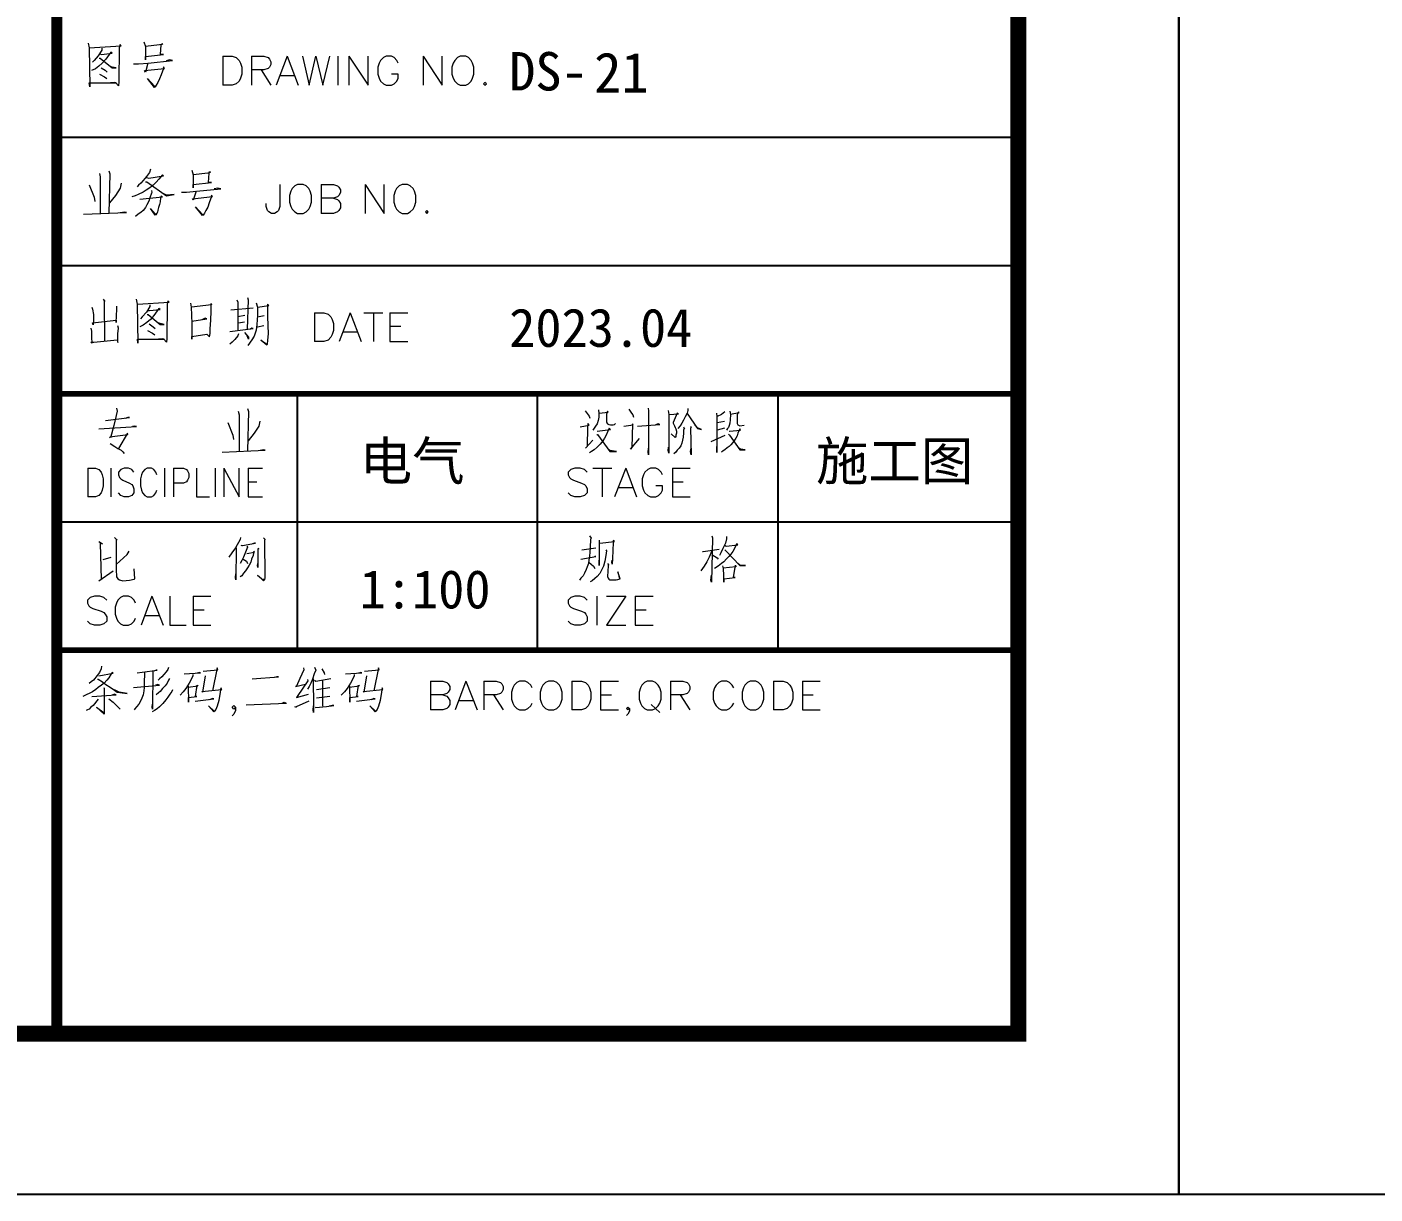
# Model space of a CAD drawing. Extents: x -9422388 to 15610651, y -1992469 to 953794.
# Drawn here: x -2899161 to -2890749, y -380398 to -373114 of the extents above; entities that cross this region are included whole.
import ezdxf

# ---------------------------------------------------------------- set-up
doc = ezdxf.new("R2010")
doc.units = 0
doc.header["$LTSCALE"] = 1000
doc.layers.add('PUB_TITLE', color=4, linetype='Continuous')
doc.styles.add('-宋体', font='', dxfattribs={"width": 0.8})
doc.styles.get('-宋体').set_extended_font_data('SimSun')

# ---------------------------------------------------------------- blocks, each defined once
blk = doc.blocks.new('TQ')
at = {"layer": 'PUB_TITLE'}
for p, q in [((1750935.6, -794855.6), (1746756.1, -794855.6)), ((1746756.1, -795412.9), (1750935.6, -795412.9)), ((1750935.6, -795970.1), (1746756.1, -795970.1)), ((1747801, -795970.1), (1747801, -797084.7)), ((1746756.1, -796527.4), (1750935.6, -796527.4))]:
    blk.add_line(p, q, dxfattribs=at)
for points, const_width in [([(1746756.1, -758772.5), (1746756.1, -798756.5)], 48.8), ([(1746756.1, -790397.5), (1746756.1, -798756.5)], 48.8), ([(1746756.1, -795970.1), (1750935.6, -795970.1)], 24.4), ([(1746756.1, -797084.7), (1750935.6, -797084.7)], 24.4)]:
    blk.add_lwpolyline(points, dxfattribs=dict(at, const_width=const_width))
blk.add_lwpolyline([(1746756.1, -798756.5), (1750935.6, -798756.5), (1750935.6, -758772.5), (1746756.1, -758772.5)], close=True, dxfattribs=at)
for points in [[(1746756.1, -790397.5), (1746756.1, -798756.5), (1750935.6, -798756.5), (1750935.6, -790397.5)], [(1748845.8, -797084.7), (1748845.8, -795970.1)], [(1749890.7, -797084.7), (1749890.7, -795970.1)]]:
    blk.add_lwpolyline(points, dxfattribs=at)
at = {"layer": 'PUB_TITLE', "color": 140, "lineweight": 0}
for points in [[(1746891.9, -794445.3), (1746895.9, -794466.9), (1746898.8, -794636.1), (1746896.9, -794618.4), (1747013.9, -794618.4), (1747006, -794616.4), (1746989.3, -794618.4)], [(1747133.9, -794440.4), (1747140.7, -794460.1), (1747140.7, -794518.1), (1747140.7, -794503.3), (1747219.4, -794494.5), (1747206.6, -794494.5), (1747209.6, -794453.2), (1747211.6, -794447.3), (1747214.5, -794452.2), (1747202.7, -794453.2), (1747140.7, -794460.1)], [(1746896.9, -794466.9), (1747035.5, -794457.1), (1747030.6, -794452.2), (1747026.7, -794466.9), (1747025.7, -794614.5), (1747023.7, -794631.2), (1747011.9, -794618.4)], [(1746943.1, -794492.5), (1746950, -794494.5), (1746996.2, -794489.6), (1746991.3, -794484.6), (1746969.6, -794516.1), (1746952.9, -794532.8), (1746938.2, -794545.6), (1746923.4, -794557.4), (1746906.7, -794565.3)], [(1746950.9, -794467.9), (1746950.9, -794476.8), (1746936.2, -794501.4), (1746918.5, -794521), (1746910.6, -794528.9)], [(1747477.1, -794502.3), (1747477.1, -794628.2)], [(1747477.1, -794502.3), (1747518.4, -794502.3), (1747536.1, -794508.2), (1747548.9, -794521), (1747554.8, -794532.8), (1747560.7, -794550.5), (1747560.7, -794580), (1747554.8, -794598.7), (1747548.9, -794610.5), (1747536.1, -794622.3), (1747518.4, -794628.2), (1747477.1, -794628.2)], [(1747602, -794502.3), (1747602, -794628.2)], [(1747602, -794502.3), (1747656.1, -794502.3), (1747673.8, -794508.2), (1747679.7, -794515.1), (1747685.6, -794526.9), (1747685.6, -794538.7), (1747679.7, -794550.5), (1747673.8, -794556.4), (1747656.1, -794562.3), (1747602, -794562.3)], [(1747757.4, -794502.3), (1747709.2, -794628.2)], [(1747757.4, -794502.3), (1747804.6, -794628.2)], [(1747823.2, -794502.3), (1747852.8, -794628.2), (1747882.3, -794502.3), (1747912.7, -794628.2), (1747942.2, -794502.3)], [(1747977.6, -794502.3), (1747977.6, -794628.2)], [(1748025.8, -794502.3), (1748025.8, -794628.2)], [(1748025.8, -794502.3), (1748109.4, -794628.2), (1748109.4, -794502.3)], [(1748240.2, -794532.8), (1748234.3, -794521), (1748222.5, -794508.2), (1748210.7, -794502.3), (1748187.1, -794502.3), (1748175.3, -794508.2), (1748162.5, -794521), (1748156.6, -794532.8), (1748150.7, -794550.5), (1748150.7, -794580), (1748156.6, -794598.7), (1748162.5, -794610.5), (1748175.3, -794622.3), (1748187.1, -794628.2), (1748210.7, -794628.2), (1748222.5, -794622.3), (1748234.3, -794610.5), (1748240.2, -794598.7), (1748240.2, -794580), (1748210.7, -794580)], [(1748348.4, -794502.3), (1748348.4, -794628.2)], [(1748348.4, -794502.3), (1748431, -794628.2), (1748431, -794502.3)], [(1746940.1, -794511.2), (1746945, -794511.2), (1746996.2, -794553.5), (1747013.9, -794553.5), (1746996.2, -794550.5), (1746987.3, -794547.6)], [(1746948, -794552.5), (1746966.7, -794563.3), (1746974.5, -794572.2)], [(1747089.6, -794535.8), (1747111.2, -794535.8), (1747153.5, -794532.8), (1747258.8, -794521), (1747247, -794519.1), (1747231.2, -794523)], [(1747151.6, -794532.8), (1747140.7, -794572.2), (1747136.8, -794565.3), (1747224.3, -794555.4), (1747219.4, -794548.6), (1747219.4, -794555.4), (1747209.6, -794584), (1747202.7, -794601.7), (1747194.8, -794616.4), (1747188, -794628.2), (1747183, -794636.1), (1747180.1, -794638.1), (1747150.6, -794599.7), (1747182.1, -794634.1)], [(1747644.3, -794562.3), (1747685.6, -794628.2)], [(1746941.1, -794580), (1746962.7, -794591.8), (1746972.6, -794599.7)], [(1747727.9, -794585.9), (1747786.9, -794585.9)], [(1746941.1, -795012.7), (1746945, -795027.5), (1746945, -795186.8)], [(1746982.4, -795000.9), (1746986.3, -795013.7), (1746982.4, -795184.8)], [(1747145.7, -795030.4), (1747155.5, -795032.4), (1747219.4, -795022.6), (1747214.5, -795018.6), (1747199.8, -795037.3), (1747188, -795050.1), (1747175.2, -795063.9), (1747160.4, -795074.7), (1747143.7, -795084.5), (1747130.9, -795093.4), (1747109.3, -795104.2), (1747096.5, -795109.1), (1747081.7, -795114)], [(1747162.4, -794994.1), (1747158.5, -795007.8), (1747145.7, -795025.5), (1747131.9, -795043.2), (1747121.1, -795055), (1747111.2, -795063.9), (1747104.4, -795069.8)], [(1747342.4, -794998), (1747349.2, -795017.7), (1747349.2, -795074.7), (1747349.2, -795059.9), (1747427.9, -795052.1), (1747415.1, -795052.1), (1747418.1, -795010.8), (1747420, -795003.9), (1747423, -795008.8), (1747412.2, -795010.8), (1747349.2, -795017.7)], [(1746895.9, -795061.9), (1746918.5, -795116), (1746921.4, -795133.7)], [(1747035.5, -795055), (1747031.6, -795076.7), (1747010.9, -795108.1), (1746984.4, -795140.6)], [(1747167.3, -795086.5), (1747168.3, -795094.4), (1747167.3, -795098.3), (1747160.4, -795118), (1747155.5, -795132.7), (1747146.6, -795149.4), (1747140.7, -795160.3), (1747130.9, -795174), (1747121.1, -795181.9), (1747109.3, -795189.8), (1747097.5, -795199.6)], [(1747141.7, -795048.1), (1747146.6, -795048.1), (1747232.2, -795109.1), (1747265.6, -795104.2), (1747232.2, -795106.2), (1747221.4, -795101.3)], [(1747298.1, -795093.4), (1747319.7, -795093.4), (1747363, -795089.5), (1747468.2, -795078.6), (1747456.4, -795076.7), (1747439.7, -795079.6)], [(1747361, -795089.5), (1747349.2, -795128.8), (1747346.3, -795122.9), (1747432.8, -795113.1), (1747427.9, -795106.2), (1747427.9, -795113.1), (1747418.1, -795140.6), (1747412.2, -795159.3), (1747403.3, -795174), (1747397.4, -795184.8), (1747392.5, -795193.7), (1747388.6, -795194.7), (1747359.1, -795157.3), (1747390.5, -795191.7)], [(1747725.9, -795059.9), (1747725.9, -795155.3), (1747720, -795173), (1747713.1, -795178.9), (1747701.3, -795185.8), (1747689.5, -795185.8), (1747677.7, -795178.9), (1747671.8, -795173), (1747665.9, -795155.3), (1747665.9, -795143.5)], [(1747904.9, -795059.9), (1747904.9, -795185.8)], [(1747904.9, -795059.9), (1747958, -795059.9), (1747975.7, -795065.8), (1747981.6, -795071.7), (1747988.5, -795083.6), (1747988.5, -795095.4), (1747981.6, -795108.1), (1747975.7, -795114), (1747958, -795119.9), (1747904.9, -795119.9)], [(1748095.7, -795059.9), (1748095.7, -795185.8)], [(1748095.7, -795059.9), (1748179.3, -795185.8), (1748179.3, -795059.9)], [(1747116.2, -795123.9), (1747214.5, -795114), (1747209.6, -795111.1), (1747206.6, -795119), (1747204.7, -795135.7), (1747201.7, -795147.5), (1747197.8, -795160.3), (1747194.8, -795172.1), (1747192.9, -795179.9), (1747189.9, -795186.8), (1747187, -795191.7), (1747183, -795193.7), (1747163.4, -795164.2), (1747185, -795188.8), (1747189.9, -795184.8)], [(1747958, -795119.9), (1747975.7, -795125.8), (1747981.6, -795131.7), (1747988.5, -795143.5), (1747988.5, -795161.2), (1747981.6, -795173), (1747975.7, -795178.9), (1747958, -795185.8), (1747904.9, -795185.8)], [(1746872.3, -795189.8), (1747058.1, -795181.9), (1747050.3, -795179.9), (1747031.6, -795183.9)], [(1746957.8, -795559.5), (1746964.7, -795569.4), (1746961.8, -795566.4), (1746962.7, -795740.5)], [(1747101.4, -795559.5), (1747104.4, -795581.2), (1747107.3, -795750.3), (1747106.3, -795732.6), (1747222.4, -795732.6), (1747214.5, -795730.6), (1747197.8, -795732.6)], [(1747584.3, -795551.7), (1747588.2, -795561.5), (1747583.3, -795689.3)], [(1746908.7, -795593), (1746911.6, -795602.8), (1746915.5, -795625.4), (1746915.5, -795649), (1746913.6, -795669.7), (1746911.6, -795661.8), (1746923.4, -795659.8), (1747013.9, -795650), (1747013.9, -795659.8), (1747016.8, -795602.8), (1747016.8, -795589)], [(1747106.3, -795581.2), (1747244, -795571.3), (1747239.1, -795566.4), (1747236.1, -795581.2), (1747234.2, -795729.7), (1747232.2, -795745.4), (1747221.4, -795732.6)], [(1747151.6, -795607.7), (1747158.5, -795608.7), (1747204.7, -795603.8), (1747199.8, -795598.9), (1747178.1, -795630.3), (1747162.4, -795647.1), (1747146.6, -795659.8), (1747131.9, -795671.6), (1747116.2, -795679.5)], [(1747160.4, -795583.1), (1747160.4, -795591), (1747145.7, -795615.6), (1747127, -795635.3), (1747119.1, -795644.1)], [(1747336.5, -795576.2), (1747339.4, -795593), (1747341.4, -795628.4), (1747342.4, -795666.7), (1747342.4, -795671.6), (1747342.4, -795698.2), (1747342.4, -795732.6), (1747342.4, -795720.8), (1747407.3, -795711), (1747420, -795722.8), (1747423, -795708), (1747423, -795688.4), (1747425, -795650), (1747426.9, -795610.7), (1747426.9, -795578.2), (1747427.9, -795583.1), (1747341.4, -795594)], [(1747512.5, -795605.8), (1747608.9, -795595.9)], [(1747538.1, -795561.5), (1747542, -795571.3), (1747542, -795694.3)], [(1747622.6, -795574.3), (1747627.5, -795593), (1747627.5, -795628.4), (1747625.6, -795668.7), (1747622.6, -795693.3), (1747613.8, -795719.8), (1747603.9, -795735.6), (1747586.2, -795760.2)], [(1747627.5, -795594), (1747676.7, -795586.1), (1747671.8, -795581.2), (1747671.8, -795632.3), (1747671.8, -795635.3), (1747673.8, -795709), (1747671.8, -795737.5), (1747669.8, -795754.2), (1747668.9, -795759.2), (1747643.3, -795737.5), (1747666.9, -795752.3)], [(1747875.4, -795617.6), (1747875.4, -795742.4)], [(1747875.4, -795617.6), (1747916.7, -795617.6), (1747935.4, -795623.5), (1747947.2, -795635.3), (1747953.1, -795647.1), (1747959, -795664.8), (1747959, -795695.2), (1747953.1, -795712.9), (1747947.2, -795724.7), (1747935.4, -795736.5), (1747916.7, -795742.4), (1747875.4, -795742.4)], [(1748030.8, -795617.6), (1747982.6, -795742.4)], [(1748030.8, -795617.6), (1748078, -795742.4)], [(1748089.8, -795617.6), (1748173.3, -795617.6)], [(1748132, -795617.6), (1748132, -795742.4)], [(1748203.8, -795617.6), (1748203.8, -795742.4)], [(1748203.8, -795617.6), (1748281.5, -795617.6)], [(1746903.7, -795684.4), (1746906.7, -795698.2), (1746906.7, -795724.7), (1746908.7, -795750.3), (1746903.7, -795745.4), (1746916.5, -795745.4), (1747018.8, -795735.6), (1747020.8, -795747.4), (1747021.8, -795709), (1747023.7, -795684.4), (1747021.8, -795674.6)], [(1747148.6, -795625.4), (1747153.5, -795625.4), (1747204.7, -795668.7), (1747222.4, -795668.7), (1747204.7, -795664.8), (1747196.8, -795661.8)], [(1747157.5, -795666.7), (1747175.2, -795678.5), (1747183, -795686.4)], [(1747342.4, -795653.9), (1747407.3, -795644.1), (1747400.4, -795642.1), (1747385.6, -795649)], [(1747543, -795634.3), (1747573.5, -795628.4)], [(1747544.9, -795661.8), (1747571.5, -795656.9)], [(1747625.6, -795678.5), (1747628.5, -795678.5), (1747655.1, -795673.6)], [(1747628.5, -795635.3), (1747657, -795630.3)], [(1748203.8, -795676.6), (1748251, -795676.6)], [(1747150.6, -795694.3), (1747172.2, -795706.1), (1747182.1, -795713.9)], [(1747507.6, -795699.2), (1747608.9, -795686.4), (1747603.9, -795684.4), (1747598, -795689.3)], [(1747544.9, -795709), (1747543, -795717.9), (1747530.2, -795734.6), (1747518.4, -795745.4), (1747507.6, -795754.2)], [(1747571.5, -795704.1), (1747589.2, -795724.7), (1747589.2, -795732.6), (1747583.3, -795717.9)], [(1748000.3, -795701.1), (1748060.3, -795701.1)], [(1748203.8, -795742.4), (1748281.5, -795742.4)], [(1746967.7, -796085.7), (1747071.9, -796073.9), (1747065, -796073.9), (1747053.2, -796077.8)], [(1747015.9, -796032.6), (1747017.8, -796046.3), (1747004.1, -796107.3), (1746989.3, -796161.4), (1746986.3, -796157.5), (1747065, -796146.6), (1747063.1, -796141.7), (1747023.7, -796207.6)], [(1747544, -796046.3), (1747547.9, -796061.1), (1747547.9, -796220.4)], [(1747585.3, -796034.5), (1747589.2, -796047.3), (1747585.3, -796218.4)], [(1749052.5, -796044.4), (1749070.2, -796067), (1749073.2, -796076.8)], [(1749109.6, -796040.4), (1749111.5, -796055.2), (1749111.5, -796071.9), (1749108.6, -796086.6), (1749103.7, -796101.4), (1749097.8, -796111.2), (1749091.9, -796119.1), (1749085, -796128)], [(1749112.5, -796054.2), (1749152.8, -796050.3), (1749149.9, -796045.3), (1749145, -796059.1), (1749145, -796069.9), (1749145, -796079.8), (1749145, -796091.6), (1749146.9, -796096.5), (1749149.9, -796101.4), (1749155.8, -796103.4), (1749162.7, -796104.4), (1749173.5, -796104.4), (1749179.4, -796103.4), (1749184.3, -796099.4)], [(1749241.4, -796037.5), (1749253.2, -796054.2), (1749259.1, -796062.1), (1749262, -796071.9)], [(1749325.9, -796032.6), (1749327.9, -796044.4), (1749327.9, -796236.1), (1749325.9, -796223.3), (1749327.9, -796206.6)], [(1749413.5, -796042.4), (1749416.4, -796060.1), (1749416.4, -796228.3), (1749413.5, -796216.5), (1749414.4, -796201.7)], [(1749417.4, -796060.1), (1749457.7, -796057.1), (1749452.8, -796054.2), (1749434.1, -796094.5), (1749434.1, -796098.5), (1749437.1, -796103.4), (1749441, -796109.3), (1749443.9, -796116.2), (1749446.9, -796123), (1749448.9, -796132.9), (1749448.9, -796140.7), (1749446.9, -796149.6), (1749445.9, -796155.5), (1749443, -796160.4), (1749426.2, -796144.7)], [(1749499, -796033.5), (1749499, -796042.4), (1749495.1, -796054.2), (1749487.2, -796069.9), (1749480.3, -796084.7), (1749472.5, -796098.5), (1749464.6, -796109.3), (1749455.7, -796121.1)], [(1749496.1, -796055.2), (1749540.3, -796121.1), (1749558, -796125), (1749540.3, -796118.1), (1749530.5, -796106.3)], [(1749622.9, -796054.2), (1749624.9, -796068.9), (1749624.9, -796225.3), (1749624.9, -796211.5), (1749624.9, -796198.8)], [(1749659.3, -796049.3), (1749644.6, -796060.1), (1749625.9, -796068.9)], [(1749680.9, -796045.3), (1749683.9, -796060.1), (1749682.9, -796083.7), (1749680.9, -796098.5), (1749678, -796108.3), (1749675, -796116.2), (1749671.1, -796121.1), (1749666.2, -796128)], [(1749683.9, -796059.1), (1749721.3, -796052.2), (1749718.3, -796050.3), (1749713.4, -796060.1), (1749712.4, -796073.9), (1749712.4, -796091.6), (1749713.4, -796099.4), (1749715.4, -796104.4), (1749719.3, -796106.3), (1749725.2, -796109.3), (1749742.9, -796106.3)], [(1746938.2, -796122.1), (1747102.4, -796112.2), (1747094.5, -796110.3), (1747084.7, -796112.2)], [(1747498.7, -796095.5), (1747521.3, -796149.6), (1747524.3, -796168.3)], [(1747638.4, -796088.6), (1747634.4, -796110.3), (1747613.8, -796141.7), (1747587.2, -796174.2)], [(1749029.9, -796113.2), (1749070.2, -796106.3), (1749064.3, -796099.4), (1749062.4, -796113.2), (1749061.4, -796199.7), (1749053.5, -796206.6), (1749085, -796172.2)], [(1749103.7, -796132.9), (1749161.7, -796125), (1749156.8, -796119.1), (1749150.9, -796132.9), (1749144, -796149.6), (1749136.1, -796162.4), (1749129.2, -796174.2), (1749117.4, -796188.9), (1749103.7, -796201.7), (1749090.9, -796213.5), (1749080.1, -796221.4), (1749071.2, -796226.3)], [(1749219.7, -796111.2), (1749261, -796104.4), (1749258.1, -796101.4), (1749255.1, -796203.7), (1749249.2, -796210.6), (1749288.6, -796164.3)], [(1749279.7, -796111.2), (1749376.1, -796103.4), (1749370.2, -796101.4), (1749358.4, -796104.4)], [(1749480.3, -796113.2), (1749483.3, -796123), (1749480.3, -796126), (1749480.3, -796139.8), (1749478.4, -796159.4), (1749475.4, -796172.2), (1749472.5, -796185), (1749467.5, -796196.8), (1749460.7, -796206.6), (1749452.8, -796215.5), (1749445.9, -796223.3), (1749437.1, -796231.2)], [(1749509.8, -796111.2), (1749512.8, -796116.2), (1749510.8, -796118.1), (1749512.8, -796235.1), (1749510.8, -796221.4), (1749512.8, -796206.6)], [(1749625.9, -796094.5), (1749657.3, -796088.6)], [(1749657.3, -796119.1), (1749625.9, -796128)], [(1749678, -796132.9), (1749680, -796132.9), (1749727.2, -796128), (1749724.2, -796123), (1749716.4, -796140.7), (1749712.4, -796152.5), (1749707.5, -796162.4), (1749701.6, -796172.2), (1749694.7, -796182), (1749685.9, -796191.9), (1749678, -796198.8), (1749669.1, -796204.7), (1749659.3, -796213.5), (1749651.4, -796218.4), (1749644.6, -796223.3)], [(1749675, -796145.7), (1749680, -796150.6), (1749725.2, -796213.5), (1749747.8, -796213.5), (1749727.2, -796211.5), (1749719.3, -796204.7)], [(1746987.3, -796186), (1747008, -796198.8), (1747020.8, -796207.6), (1747035.5, -796215.5), (1747043.4, -796222.4), (1747048.3, -796230.2)], [(1749102.7, -796147.6), (1749105.6, -796147.6), (1749159.7, -796220.4), (1749188.2, -796221.4), (1749159.7, -796216.5), (1749152.8, -796210.6)], [(1749599.3, -796177.1), (1749660.3, -796150.6)], [(1747475.1, -796223.3), (1747661, -796215.5), (1747653.1, -796213.5), (1747634.4, -796217.4)], [(1746890, -796293.2), (1746890, -796418.1)], [(1746890, -796293.2), (1746923.4, -796293.2), (1746938.2, -796299.1), (1746948, -796310.9), (1746952.9, -796322.7), (1746956.8, -796340.4), (1746956.8, -796370.9), (1746952.9, -796388.6), (1746948, -796400.4), (1746938.2, -796412.2), (1746923.4, -796418.1), (1746890, -796418.1)], [(1746990.3, -796293.2), (1746990.3, -796418.1)], [(1747090.6, -796310.9), (1747081.7, -796299.1), (1747067, -796293.2), (1747048.3, -796293.2), (1747033.6, -796299.1), (1747023.7, -796310.9), (1747023.7, -796322.7), (1747028.6, -796334.5), (1747033.6, -796340.4), (1747043.4, -796346.3), (1747071.9, -796358.1), (1747081.7, -796365), (1747085.7, -796370.9), (1747090.6, -796382.7), (1747090.6, -796400.4), (1747081.7, -796412.2), (1747067, -796418.1), (1747048.3, -796418.1), (1747033.6, -796412.2), (1747023.7, -796400.4)], [(1747190.9, -796322.7), (1747186, -796310.9), (1747177.1, -796299.1), (1747167.3, -796293.2), (1747148.6, -796293.2), (1747138.8, -796299.1), (1747128.9, -796310.9), (1747124, -796322.7), (1747119.1, -796340.4), (1747119.1, -796370.9), (1747124, -796388.6), (1747128.9, -796400.4), (1747138.8, -796412.2), (1747148.6, -796418.1), (1747167.3, -796418.1), (1747177.1, -796412.2), (1747186, -796400.4), (1747190.9, -796388.6)], [(1747224.3, -796293.2), (1747224.3, -796418.1)], [(1747262.7, -796293.2), (1747262.7, -796418.1)], [(1747262.7, -796293.2), (1747306, -796293.2), (1747319.7, -796299.1), (1747324.6, -796305), (1747329.6, -796316.8), (1747329.6, -796334.5), (1747324.6, -796346.3), (1747319.7, -796352.2), (1747306, -796358.1), (1747262.7, -796358.1)], [(1747363, -796293.2), (1747363, -796418.1), (1747420, -796418.1)], [(1747443.6, -796293.2), (1747443.6, -796418.1)], [(1747482, -796293.2), (1747482, -796418.1)], [(1747482, -796293.2), (1747548.9, -796418.1), (1747548.9, -796293.2)], [(1747587.2, -796293.2), (1747587.2, -796418.1)], [(1747587.2, -796293.2), (1747649.2, -796293.2)], [(1749061.4, -796310.9), (1749049.6, -796299.1), (1749030.9, -796293.2), (1749007.3, -796293.2), (1748989.6, -796299.1), (1748977.8, -796310.9), (1748977.8, -796322.7), (1748983.7, -796334.5), (1748989.6, -796340.4), (1749001.4, -796346.3), (1749036.8, -796358.1), (1749049.6, -796365), (1749055.5, -796370.9), (1749061.4, -796382.7), (1749061.4, -796400.4), (1749049.6, -796412.2), (1749030.9, -796418.1), (1749007.3, -796418.1), (1748989.6, -796412.2), (1748977.8, -796400.4)], [(1749085, -796293.2), (1749168.6, -796293.2)], [(1749126.3, -796293.2), (1749126.3, -796418.1)], [(1749228.6, -796293.2), (1749180.4, -796418.1)], [(1749228.6, -796293.2), (1749275.8, -796418.1)], [(1749388.9, -796322.7), (1749383, -796310.9), (1749371.2, -796299.1), (1749359.4, -796293.2), (1749335.8, -796293.2), (1749324, -796299.1), (1749311.2, -796310.9), (1749305.3, -796322.7), (1749299.4, -796340.4), (1749299.4, -796370.9), (1749305.3, -796388.6), (1749311.2, -796400.4), (1749324, -796412.2), (1749335.8, -796418.1), (1749359.4, -796418.1), (1749371.2, -796412.2), (1749383, -796400.4), (1749388.9, -796388.6), (1749388.9, -796370.9), (1749359.4, -796370.9)], [(1749431.2, -796293.2), (1749431.2, -796418.1)], [(1749431.2, -796293.2), (1749508.8, -796293.2)], [(1747587.2, -796352.2), (1747625.6, -796352.2)], [(1749198.1, -796376.8), (1749258.1, -796376.8)], [(1749431.2, -796352.2), (1749478.4, -796352.2)], [(1747587.2, -796418.1), (1747649.2, -796418.1)], [(1749431.2, -796418.1), (1749508.8, -796418.1)], [(1746938.2, -796612.8), (1746954.9, -796622.6), (1746945, -796619.7), (1746948, -796778), (1746938.2, -796783.9), (1747001.1, -796739.6)], [(1747006, -796595.1), (1747018.8, -796606.9), (1747013.9, -796602.9), (1747013.9, -796637.4), (1747013.9, -796672.8), (1747013.9, -796703.3), (1747013.9, -796726.9), (1747013.9, -796727.8), (1747013.9, -796734.7), (1747015.9, -796766.2), (1747020.8, -796774.1), (1747027.7, -796779), (1747042.4, -796782.9), (1747071.9, -796781), (1747092.6, -796776), (1747094.5, -796774.1), (1747091.6, -796731.8)], [(1747553.8, -796595.1), (1747552.8, -796602.9), (1747533.1, -796639.3), (1747516.4, -796661), (1747503.6, -796680.6)], [(1747654.1, -796597), (1747661, -796602.9), (1747658, -796604.9), (1747660, -796768.2), (1747660, -796769.1), (1747658, -796779), (1747654.1, -796782.9), (1747628.5, -796758.3), (1747654.1, -796781), (1747658, -796774.1)], [(1749071.2, -796588.2), (1749078.1, -796598), (1749076.1, -796602.9), (1749074.2, -796636.4), (1749073.2, -796659), (1749071.2, -796675.7), (1749068.3, -796692.4), (1749066.3, -796707.2), (1749061.4, -796721.9), (1749056.5, -796734.7), (1749049.6, -796749.5), (1749043.7, -796761.3), (1749032.9, -796771.1), (1749027, -796781)], [(1749112.5, -796606.9), (1749113.5, -796617.7), (1749113.5, -796700.3), (1749113.5, -796717), (1749112.5, -796710.1), (1749113.5, -796693.4)], [(1749115.5, -796619.7), (1749179.4, -796611.8), (1749174.5, -796607.9), (1749174.5, -796616.7), (1749171.5, -796685.6), (1749169.6, -796710.1), (1749168.6, -796702.3), (1749169.6, -796693.4)], [(1749603.3, -796587.2), (1749605.2, -796597), (1749601.3, -796788.8), (1749598.3, -796781), (1749601.3, -796759.3)], [(1749667.2, -796590.2), (1749667.2, -796600), (1749662.3, -796619.7), (1749650.5, -796642.3), (1749642.6, -796661), (1749635.7, -796672.8)], [(1747013.9, -796712.1), (1747062.1, -796668.8), (1747069.9, -796654.1)], [(1747536.1, -796639.3), (1747534.1, -796779), (1747533.1, -796769.1), (1747533.1, -796768.2), (1747534.1, -796753.4)], [(1747582.3, -796632.5), (1747584.3, -796636.4), (1747575.4, -796659), (1747567.6, -796680.6), (1747559.7, -796695.4), (1747552.8, -796707.2)], [(1747582.3, -796663.9), (1747614.8, -796659), (1747611.8, -796654.1), (1747608.9, -796672.8), (1747602, -796688.5), (1747599, -796702.3), (1747592.1, -796715.1), (1747584.3, -796726.9), (1747575.4, -796739.6), (1747567.6, -796749.5), (1747559.7, -796761.3), (1747552.8, -796766.2)], [(1747555.8, -796627.5), (1747559.7, -796629.5), (1747562.6, -796629.5), (1747619.7, -796619.7), (1747614.8, -796619.7), (1747606.9, -796622.6)], [(1747629.5, -796641.3), (1747633.4, -796644.3), (1747629.5, -796646.2), (1747629.5, -796724.9), (1747628.5, -796717), (1747629.5, -796707.2)], [(1749037.8, -796649.2), (1749098.8, -796639.3)], [(1749142, -796648.2), (1749145, -796653.1), (1749142, -796672.8), (1749137.1, -796697.4), (1749132.2, -796720), (1749125.3, -796734.7), (1749115.5, -796751.4), (1749103.7, -796764.2), (1749093.8, -796773.1), (1749083, -796782.9), (1749074.2, -796787.8)], [(1749603.3, -796653.1), (1749591.5, -796680.6), (1749581.6, -796700.3), (1749569.8, -796720), (1749555.1, -796739.6)], [(1749562, -796656.1), (1749564.9, -796656.1), (1749634.7, -796646.2)], [(1749603.3, -796668.8), (1749625.9, -796683.6), (1749629.8, -796688.5)], [(1749660.3, -796629.5), (1749665.2, -796632.5), (1749715.4, -796626.6), (1749711.4, -796621.6), (1749703.6, -796637.4), (1749694.7, -796656.1), (1749684.9, -796667.9), (1749677, -796677.7), (1749667.2, -796687.5), (1749654.4, -796700.3), (1749644.6, -796708.2), (1749630.8, -796720), (1749615.1, -796729.8)], [(1749659.3, -796649.2), (1749662.3, -796651.1), (1749725.2, -796717), (1749749.8, -796717), (1749725.2, -796715.1), (1749716.4, -796707.2)], [(1746956.8, -796690.5), (1746992.3, -796680.6)], [(1747565.6, -796688.5), (1747580.3, -796698.3), (1747584.3, -796707.2)], [(1749032.9, -796688.5), (1749098.8, -796677.7), (1749093.8, -796677.7), (1749092.9, -796678.7)], [(1749068.3, -796702.3), (1749087.9, -796720), (1749093.8, -796729.8)], [(1749149.9, -796707.2), (1749153.8, -796713.1), (1749151.9, -796718), (1749149.9, -796764.2), (1749151.9, -796771.1), (1749154.8, -796776), (1749158.7, -796779), (1749164.6, -796779), (1749186.3, -796779), (1749194.1, -796778), (1749204, -796774.1), (1749194.1, -796743.6), (1749201, -796776)], [(1749649.5, -796718), (1749652.4, -796729.8), (1749655.4, -796788.8), (1749654.4, -796774.1), (1749703.6, -796769.1), (1749696.7, -796769.1), (1749705.5, -796715.1), (1749706.5, -796721.9), (1749652.4, -796727.8)], [(1746972.6, -796867.5), (1746960.8, -796855.7), (1746943.1, -796849.8), (1746919.5, -796849.8), (1746900.8, -796855.7), (1746889, -796867.5), (1746889, -796880.3), (1746894.9, -796892.1), (1746900.8, -796898), (1746912.6, -796903.9), (1746949, -796915.7), (1746960.8, -796921.6), (1746966.7, -796927.5), (1746972.6, -796939.3), (1746972.6, -796958), (1746960.8, -796969.8), (1746943.1, -796975.7), (1746919.5, -796975.7), (1746900.8, -796969.8), (1746889, -796958)], [(1747098.5, -796880.3), (1747092.6, -796867.5), (1747079.8, -796855.7), (1747068, -796849.8), (1747044.4, -796849.8), (1747032.6, -796855.7), (1747020.8, -796867.5), (1747014.9, -796880.3), (1747009, -796898), (1747009, -796927.5), (1747014.9, -796945.2), (1747020.8, -796958), (1747032.6, -796969.8), (1747044.4, -796975.7), (1747068, -796975.7), (1747079.8, -796969.8), (1747092.6, -796958), (1747098.5, -796945.2)], [(1747169.3, -796849.8), (1747122.1, -796975.7)], [(1747169.3, -796849.8), (1747217.5, -796975.7)], [(1747247, -796849.8), (1747247, -796975.7), (1747318.7, -796975.7)], [(1747348.3, -796849.8), (1747348.3, -796975.7)], [(1747348.3, -796849.8), (1747425.9, -796849.8)], [(1749061.4, -796867.5), (1749049.6, -796855.7), (1749030.9, -796849.8), (1749007.3, -796849.8), (1748989.6, -796855.7), (1748977.8, -796867.5), (1748977.8, -796880.3), (1748983.7, -796892.1), (1748989.6, -796898), (1749001.4, -796903.9), (1749036.8, -796915.7), (1749049.6, -796921.6), (1749055.5, -796927.5), (1749061.4, -796939.3), (1749061.4, -796958), (1749049.6, -796969.8), (1749030.9, -796975.7), (1749007.3, -796975.7), (1748989.6, -796969.8), (1748977.8, -796958)], [(1749102.7, -796849.8), (1749102.7, -796975.7)], [(1749228.6, -796849.8), (1749145, -796975.7)], [(1749145, -796849.8), (1749228.6, -796849.8)], [(1749269.9, -796849.8), (1749269.9, -796975.7)], [(1749269.9, -796849.8), (1749347.6, -796849.8)], [(1747139.8, -796933.4), (1747199.8, -796933.4)], [(1747348.3, -796909.8), (1747396.4, -796909.8)], [(1749269.9, -796909.8), (1749318.1, -796909.8)], [(1747348.3, -796975.7), (1747425.9, -796975.7)], [(1749145, -796975.7), (1749228.6, -796975.7)], [(1749269.9, -796975.7), (1749347.6, -796975.7)], [(1746938.2, -797196), (1747001.1, -797185.1), (1746996.2, -797181.2), (1746992.3, -797188.1), (1746982.4, -797204.8), (1746972.6, -797215.6), (1746961.8, -797227.4), (1746950, -797237.3), (1746936.2, -797247.1), (1746925.4, -797255.9), (1746910.6, -797265.8), (1746898.8, -797271.7), (1746884.1, -797278.6), (1746874.2, -797283.5), (1746869.3, -797285.5)], [(1746950, -797153.7), (1746948, -797165.5), (1746941.1, -797181.2), (1746931.3, -797195), (1746915.5, -797214.6), (1746905.7, -797222.5), (1746896.9, -797229.4)], [(1747136.8, -797181.2), (1747135.8, -797229.4), (1747135.8, -797247.1), (1747133.9, -797261.8), (1747130.9, -797278.6), (1747126, -797293.3), (1747119.1, -797306.1), (1747112.2, -797319.9), (1747102.4, -797331.7), (1747094.5, -797339.5), (1747091.6, -797344.5)], [(1747104.4, -797183.2), (1747191.9, -797171.4), (1747187, -797171.4), (1747177.1, -797175.3)], [(1747173.2, -797176.3), (1747172.2, -797341.5), (1747170.3, -797332.7), (1747172.2, -797319.9)], [(1747241.1, -797160.6), (1747239.1, -797168.4), (1747231.2, -797178.3), (1747221.4, -797191), (1747211.6, -797200.9), (1747202.7, -797209.7), (1747196.8, -797215.6)], [(1747347.3, -797191), (1747347.3, -797197.9), (1747331.5, -797227.4), (1747316.8, -797252), (1747305, -797265.8), (1747292.2, -797280.5)], [(1747309.9, -797188.1), (1747380.7, -797183.2), (1747375.8, -797181.2), (1747366, -797185.1)], [(1747400.4, -797196), (1747388.6, -797266.8), (1747385.6, -797263.8), (1747473.1, -797255.9), (1747469.2, -797249.1), (1747466.3, -797266.8), (1747459.4, -797303.2), (1747452.5, -797327.7), (1747446.6, -797342.5), (1747441.7, -797349.4), (1747437.7, -797352.3), (1747415.1, -797326.8), (1747439.7, -797349.4)], [(1747392.5, -797175.3), (1747456.4, -797170.4), (1747452.5, -797161.5), (1747432.8, -797260.9)], [(1747604.9, -797209.7), (1747720, -797200.9), (1747712.1, -797199.9), (1747702.3, -797202.8)], [(1747828.2, -797161.5), (1747830.1, -797170.4), (1747812.4, -797207.8), (1747797.7, -797241.2), (1747792.8, -797242.2), (1747837, -797232.3)], [(1747876.4, -797158.6), (1747881.3, -797171.4), (1747874.4, -797188.1), (1747867.5, -797210.7), (1747859.6, -797227.4), (1747852.8, -797242.2), (1747844.9, -797254)], [(1747907.8, -797165.5), (1747917.7, -797183.2), (1747918.6, -797191)], [(1748048.5, -797191), (1748048.5, -797197.9), (1748032.7, -797227.4), (1748018, -797252), (1748006.2, -797265.8), (1747992.4, -797280.5)], [(1748011.1, -797188.1), (1748081.9, -797183.2), (1748077, -797181.2), (1748067.1, -797185.1)], [(1748101.6, -797196), (1748089.8, -797266.8), (1748086.8, -797263.8), (1748173.3, -797255.9), (1748170.4, -797249.1), (1748167.4, -797266.8), (1748160.6, -797303.2), (1748153.7, -797327.7), (1748147.8, -797342.5), (1748142.9, -797349.4), (1748138.9, -797352.3), (1748116.3, -797326.8), (1748140.9, -797349.4)], [(1748092.7, -797175.3), (1748157.6, -797170.4), (1748153.7, -797161.5), (1748134, -797260.9)], [(1746961.8, -797252), (1746961.8, -797362.2), (1746928.3, -797332.7), (1746961.8, -797357.2)], [(1746933.2, -797210.7), (1746936.2, -797210.7), (1746954.9, -797222.5), (1746969.6, -797234.3), (1746987.3, -797246.1), (1747006, -797258.9), (1747018.8, -797266.8), (1747062.1, -797273.6), (1747026.7, -797266.8), (1747006, -797256.9)], [(1746959.8, -797247.1), (1746961.8, -797252)], [(1747089.6, -797247.1), (1747201.7, -797236.3), (1747194.8, -797234.3), (1747185, -797237.3)], [(1747258.8, -797256.9), (1747255.8, -797263.8), (1747247, -797276.6), (1747239.1, -797288.4), (1747229.3, -797301.2), (1747216.5, -797316.9), (1747202.7, -797331.7), (1747191.9, -797339.5), (1747180.1, -797347.4), (1747170.3, -797352.3)], [(1747246, -797207.8), (1747242, -797215.6), (1747236.1, -797227.4), (1747226.3, -797239.2), (1747214.5, -797252), (1747204.7, -797263.8), (1747197.8, -797270.7), (1747188, -797278.6)], [(1747326.6, -797241.2), (1747327.6, -797310), (1747327.6, -797290.4), (1747364, -797285.5), (1747359.1, -797286.4), (1747366, -797236.3), (1747368.9, -797241.2), (1747326.6, -797247.1)], [(1747844.9, -797212.7), (1747846.9, -797217.6), (1747800.6, -797286.4), (1747797.7, -797290.4), (1747849.8, -797275.6)], [(1747869.5, -797209.7), (1747871.4, -797329.7), (1747871.4, -797356.3), (1747869.5, -797344.5), (1747871.4, -797326.8)], [(1747876.4, -797215.6), (1747881.3, -797219.6), (1747947.2, -797207.8)], [(1747884.2, -797255.9), (1747942.2, -797247.1)], [(1747910.8, -797217.6), (1747910.8, -797327.7)], [(1748027.8, -797241.2), (1748028.8, -797310), (1748028.8, -797290.4), (1748065.2, -797285.5), (1748060.3, -797286.4), (1748067.1, -797236.3), (1748070.1, -797241.2), (1748027.8, -797247.1)], [(1748379.9, -797219.6), (1748379.9, -797344.5)], [(1748379.9, -797219.6), (1748433, -797219.6), (1748450.7, -797225.5), (1748456.6, -797231.4), (1748463.5, -797243.2), (1748463.5, -797255), (1748456.6, -797266.8), (1748450.7, -797272.7), (1748433, -797278.6), (1748379.9, -797278.6)], [(1748534.3, -797219.6), (1748487.1, -797344.5)], [(1748534.3, -797219.6), (1748582.5, -797344.5)], [(1748612, -797219.6), (1748612, -797344.5)], [(1748612, -797219.6), (1748666, -797219.6), (1748683.7, -797225.5), (1748689.7, -797231.4), (1748695.6, -797243.2), (1748695.6, -797255), (1748689.7, -797266.8), (1748683.7, -797272.7), (1748666, -797278.6), (1748612, -797278.6)], [(1748821.4, -797249.1), (1748815.5, -797237.3), (1748802.7, -797225.5), (1748790.9, -797219.6), (1748767.3, -797219.6), (1748755.5, -797225.5), (1748743.7, -797237.3), (1748737.8, -797249.1), (1748731.9, -797266.8), (1748731.9, -797297.3), (1748737.8, -797315), (1748743.7, -797326.8), (1748755.5, -797338.6), (1748767.3, -797344.5), (1748790.9, -797344.5), (1748802.7, -797338.6), (1748815.5, -797326.8), (1748821.4, -797315)], [(1748994.5, -797219.6), (1748994.5, -797344.5)], [(1748994.5, -797219.6), (1749035.8, -797219.6), (1749053.5, -797225.5), (1749065.3, -797237.3), (1749071.2, -797249.1), (1749077.1, -797266.8), (1749077.1, -797297.3), (1749071.2, -797315), (1749065.3, -797326.8), (1749053.5, -797338.6), (1749035.8, -797344.5), (1748994.5, -797344.5)], [(1749119.4, -797219.6), (1749119.4, -797344.5)], [(1749119.4, -797219.6), (1749197.1, -797219.6)], [(1749423.3, -797219.6), (1749423.3, -797344.5)], [(1749423.3, -797219.6), (1749477.4, -797219.6), (1749495.1, -797225.5), (1749501, -797231.4), (1749506.9, -797243.2), (1749506.9, -797255), (1749501, -797266.8), (1749495.1, -797272.7), (1749477.4, -797278.6), (1749423.3, -797278.6)], [(1749697.7, -797249.1), (1749691.8, -797237.3), (1749680, -797225.5), (1749668.2, -797219.6), (1749644.6, -797219.6), (1749632.8, -797225.5), (1749621, -797237.3), (1749615.1, -797249.1), (1749608.2, -797266.8), (1749608.2, -797297.3), (1749615.1, -797315), (1749621, -797326.8), (1749632.8, -797338.6), (1749644.6, -797344.5), (1749668.2, -797344.5), (1749680, -797338.6), (1749691.8, -797326.8), (1749697.7, -797315)], [(1749870.7, -797219.6), (1749870.7, -797344.5)], [(1749870.7, -797219.6), (1749913, -797219.6), (1749930.7, -797225.5), (1749942.5, -797237.3), (1749948.4, -797249.1), (1749954.3, -797266.8), (1749954.3, -797297.3), (1749948.4, -797315), (1749942.5, -797326.8), (1749930.7, -797338.6), (1749913, -797344.5), (1749870.7, -797344.5)], [(1749996.6, -797219.6), (1749996.6, -797344.5)], [(1749996.6, -797219.6), (1750074.3, -797219.6)], [(1746935.2, -797298.2), (1746913.6, -797324.8), (1746903.7, -797332.7), (1746895.9, -797341.5), (1746889, -797344.5), (1746884.1, -797346.4)], [(1746908.7, -797285.5), (1747013.9, -797278.6), (1747006, -797276.6), (1746996.2, -797280.5)], [(1746981.4, -797296.3), (1747001.1, -797311), (1747015.9, -797324.8), (1747030.6, -797341.5)], [(1747357.1, -797306.1), (1747437.7, -797296.3), (1747432.8, -797295.3), (1747420, -797300.2)], [(1747578.4, -797321.8), (1747754.4, -797315)], [(1747734.7, -797315), (1747744.6, -797311), (1747752.4, -797315)], [(1747788.8, -797329.7), (1747795.7, -797332.7), (1747797.7, -797329.7), (1747852.8, -797305.1)], [(1747943.2, -797286.4), (1747884.2, -797293.3)], [(1748058.3, -797306.1), (1748138.9, -797296.3), (1748134, -797295.3), (1748121.2, -797300.2)], [(1748433, -797278.6), (1748450.7, -797284.5), (1748456.6, -797291.4), (1748463.5, -797303.2), (1748463.5, -797320.9), (1748456.6, -797332.7), (1748450.7, -797338.6), (1748433, -797344.5), (1748379.9, -797344.5)], [(1748504.8, -797303.2), (1748564.8, -797303.2)], [(1748654.2, -797278.6), (1748695.6, -797344.5)], [(1749119.4, -797278.6), (1749166.6, -797278.6)], [(1749465.6, -797278.6), (1749506.9, -797344.5)], [(1749996.6, -797278.6), (1750043.8, -797278.6)], [(1747532.2, -797332.7), (1747525.3, -797340.5), (1747517.4, -797332.7), (1747525.3, -797324.8), (1747532.2, -797332.7), (1747532.2, -797347.4), (1747525.3, -797362.2), (1747517.4, -797370)], [(1747879.3, -797332.7), (1747882.3, -797334.6), (1747928.5, -797329.7), (1747959.9, -797324.8), (1747952.1, -797324.8), (1747940.3, -797327.7)], [(1749119.4, -797344.5), (1749197.1, -797344.5)], [(1749244.3, -797338.6), (1749238.4, -797344.5), (1749232.5, -797338.6), (1749238.4, -797332.7), (1749244.3, -797338.6), (1749244.3, -797350.4), (1749238.4, -797362.2), (1749232.5, -797368.1)], [(1749339.7, -797320.9), (1749376.1, -797356.3)], [(1749996.6, -797344.5), (1750074.3, -797344.5)]]:
    blk.add_lwpolyline(points, dxfattribs=at)
for points in [[(1748508.7, -794502.3), (1748496.9, -794508.2), (1748485.1, -794521), (1748479.2, -794532.8), (1748473.3, -794550.5), (1748473.3, -794580), (1748479.2, -794598.7), (1748485.1, -794610.5), (1748496.9, -794622.3), (1748508.7, -794628.2), (1748533.3, -794628.2), (1748545.1, -794622.3), (1748556.9, -794610.5), (1748562.8, -794598.7), (1748568.7, -794580), (1748568.7, -794550.5), (1748562.8, -794532.8), (1748556.9, -794521), (1748545.1, -794508.2), (1748533.3, -794502.3), (1748508.7, -794502.3)], [(1748616.9, -794616.4), (1748611, -794622.3), (1748616.9, -794628.2), (1748622.8, -794622.3), (1748616.9, -794616.4)], [(1747802.6, -795059.9), (1747790.8, -795065.8), (1747779, -795077.7), (1747773.1, -795089.5), (1747767.2, -795108.1), (1747767.2, -795137.6), (1747773.1, -795155.3), (1747779, -795167.1), (1747790.8, -795178.9), (1747802.6, -795185.8), (1747827.2, -795185.8), (1747839, -795178.9), (1747850.8, -795167.1), (1747856.7, -795155.3), (1747862.6, -795137.6), (1747862.6, -795108.1), (1747856.7, -795089.5), (1747850.8, -795077.7), (1747839, -795065.8), (1747827.2, -795059.9), (1747802.6, -795059.9)], [(1748256.9, -795059.9), (1748244.2, -795065.8), (1748232.4, -795077.7), (1748226.5, -795089.5), (1748220.6, -795108.1), (1748220.6, -795137.6), (1748226.5, -795155.3), (1748232.4, -795167.1), (1748244.2, -795178.9), (1748256.9, -795185.8), (1748280.5, -795185.8), (1748292.3, -795178.9), (1748304.1, -795167.1), (1748310, -795155.3), (1748315.9, -795137.6), (1748315.9, -795108.1), (1748310, -795089.5), (1748304.1, -795077.7), (1748292.3, -795065.8), (1748280.5, -795059.9), (1748256.9, -795059.9)], [(1748364.1, -795173), (1748358.2, -795178.9), (1748364.1, -795185.8), (1748370, -795178.9), (1748364.1, -795173)], [(1748892.2, -797219.6), (1748880.4, -797225.5), (1748868.6, -797237.3), (1748862.7, -797249.1), (1748856.8, -797266.8), (1748856.8, -797297.3), (1748862.7, -797315), (1748868.6, -797326.8), (1748880.4, -797338.6), (1748892.2, -797344.5), (1748916.8, -797344.5), (1748928.6, -797338.6), (1748940.4, -797326.8), (1748946.3, -797315), (1748952.2, -797297.3), (1748952.2, -797266.8), (1748946.3, -797249.1), (1748940.4, -797237.3), (1748928.6, -797225.5), (1748916.8, -797219.6), (1748892.2, -797219.6)], [(1749322, -797219.6), (1749310.2, -797225.5), (1749298.4, -797237.3), (1749292.5, -797249.1), (1749286.6, -797266.8), (1749286.6, -797297.3), (1749292.5, -797315), (1749298.4, -797326.8), (1749310.2, -797338.6), (1749322, -797344.5), (1749345.6, -797344.5), (1749358.4, -797338.6), (1749370.2, -797326.8), (1749376.1, -797315), (1749382, -797297.3), (1749382, -797266.8), (1749376.1, -797249.1), (1749370.2, -797237.3), (1749358.4, -797225.5), (1749345.6, -797219.6), (1749322, -797219.6)], [(1749769.5, -797219.6), (1749757.7, -797225.5), (1749745.9, -797237.3), (1749740, -797249.1), (1749734.1, -797266.8), (1749734.1, -797297.3), (1749740, -797315), (1749745.9, -797326.8), (1749757.7, -797338.6), (1749769.5, -797344.5), (1749794, -797344.5), (1749805.8, -797338.6), (1749817.6, -797326.8), (1749823.5, -797315), (1749829.4, -797297.3), (1749829.4, -797266.8), (1749823.5, -797249.1), (1749817.6, -797237.3), (1749805.8, -797225.5), (1749794, -797219.6), (1749769.5, -797219.6)]]:
    blk.add_lwpolyline(points, close=True, dxfattribs=at)
at = {"layer": 'PUB_TITLE', "color": 7, "style": '-宋体', "width": 1.000002}
for s, p in [('DS-', (1748722.1, -794651.7)), ('2023.04', (1748722.1, -795766.2)), ('电气', (1748072.3, -796345.9)), ('施工图', (1750055.3, -796345.9)), ('1:100', (1748072.3, -796903.2))]:
    blk.add_text(s, height=167.18, dxfattribs=at).set_placement(p)
blk = doc.blocks.new('图签')
at = {"xscale": 1.43572, "yscale": 1.43572, "zscale": 1.43572}
blk.add_blockref('TQ', (-231624.4, 689572.7), dxfattribs=at)

msp = doc.modelspace()

# ---------------------------------------------------------------- linework, layer by layer
at = {"layer": 'PUB_TITLE'}
for points in [[(-2997074.25692, -380398.05939), (-2891974.25692, -380398.05939), (-2891974.25692, -320998.05939), (-2997074.25692, -320998.05939)], [(-2891974.25692, -380398.05939), (-2786874.25692, -380398.05939), (-2786874.25692, -320998.05939), (-2891974.25692, -320998.05939)]]:
    msp.add_lwpolyline(points, close=True, dxfattribs=at)
at = {"layer": 'PUB_TITLE', "const_width": 100}
msp.add_lwpolyline([(-2994574.25692, -379398.05939), (-2892974.25692, -379398.05939), (-2892974.25692, -321998.05939), (-2994574.25692, -321998.05939)], close=True, dxfattribs=at)

# ---------------------------------------------------------------- block references
msp.add_blockref('图签', (-5175203.06659, 77814.0902))

# ---------------------------------------------------------------- texts
at = {"layer": 'PUB_TITLE', "color": 7, "style": '-宋体', "width": 1.000002}
msp.add_text('21', height=250, dxfattribs=at).set_placement((-2895621.91918, -373523.1538))

doc.saveas('drawing.dxf')
